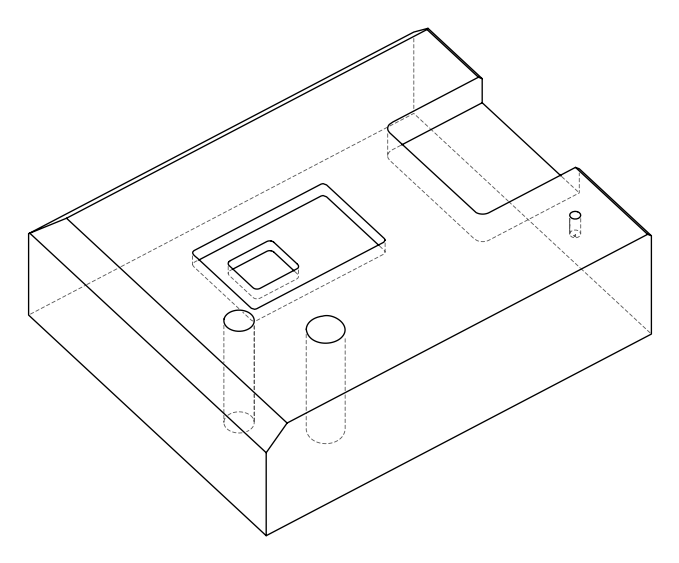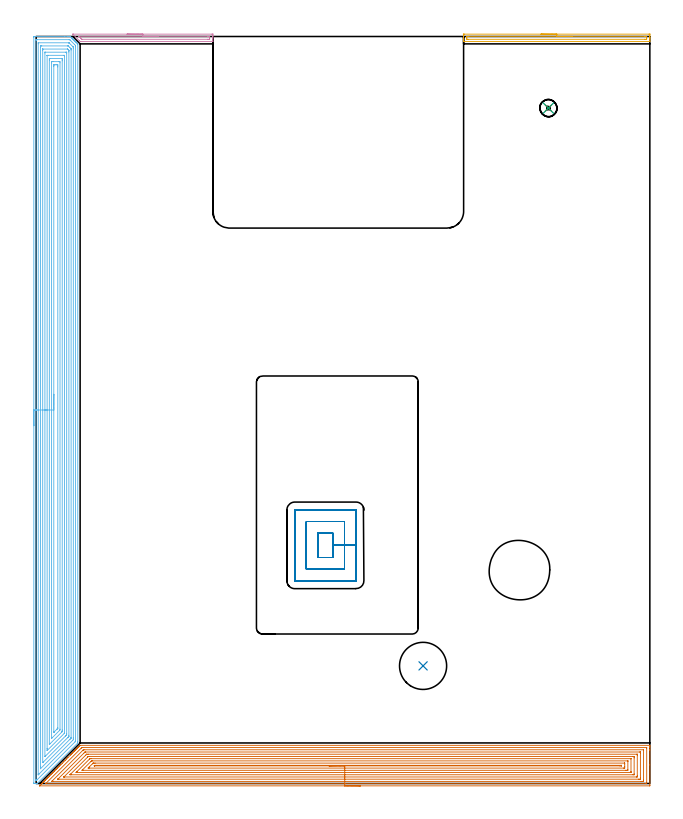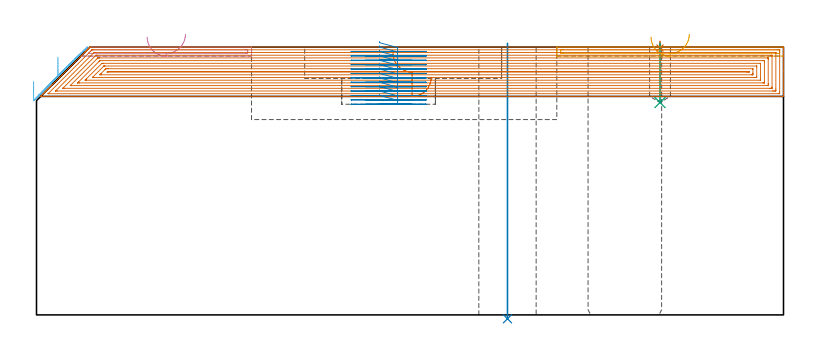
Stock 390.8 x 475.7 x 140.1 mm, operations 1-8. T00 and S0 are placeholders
(PLAN: 11 operations, 7 tool changes, 206.1 min)
(1 SPOT_DRILL | STEP1POCKET | NXT0321_9005460120000 | 0.03 min | 1 mm3)
(2 INDEXABLE_INSERT_DRILL_THROUGH_HOLE_FROM_SOLID | STEP1HOLE | NXT0302_031 | 0.58 min | 98933 mm3)
(3 DRILL_BLIND_HOLE_INTO_CENTER | STEP1POCKET | UGT0301_221 | 0.13 min | 2492 mm3)
(4 AREA_MILL | FG_CHAMFER_SURFACE | UGT0205_001 | 1.57 min | 1055 mm3)
(5 AREA_MILL_1 | FG_CHAMFER_SURFACE_1 | UGT0205_001 | 2.07 min | 1335 mm3)
(6 AREA_MILL_2 | FG_CHAMFER_SURFACE_2 | UGT0205_001 | 37.58 min | 185999 mm3)
(7 AREA_MILL_3 | FG_CHAMFER_SURFACE_3 | UGT0205_001 | 30.3 min | 124028 mm3)
(8 MILL_RECTANGULAR_POCKET | POCKET_RECTANGULAR_STRAIGHT | UGT0201_127 | Follow Part, ap 2.475, ae 75% | 10.03 min | 80128 mm3)
(9 MILL_RECTANGULAR_POCKET_1 | POCKET_RECTANGULAR_STRAIGHT_1 | UGT0201_014 | Follow Part, ap 1.5, ae 75% | 77.66 min | 233427 mm3)
(10 MILL_SLOT | SLOT_PARTIAL_RECTANGULAR | UGT0201_094 | Follow Part, ap 5, ae 75% | 32.31 min | 736599 mm3)
(11 MILL_THROUGH_HOLE_FROM_SOLID_MATERIAL | STEP1HOLE_1 | NXT0201_007 | Circular | 13.89 min | 162515 mm3)
(TOOL NXT0321_9005460120000 | NC Spot Drill, 142deg, 12mm, Carbide, Uncoated | D12 PA142 FL30 Z2)
(TOOL NXT0302_031 | Index. Insert Drill 30mm [880-D3000L32-05] | D30 PA176 FL150 Z2)
(TOOL UGT0301_221 | Twist Drill 10.9 mm | D10.9 PA118 FL92 Z2)
(TOOL UGT0205_001 | Chamfer Mill 20 x 3 x 45 deg. | D20 FL50 Z2)
(TOOL UGT0201_127 | Carbide End Mill 9.9 | D9.9 FL15 Z4)
(TOOL UGT0201_014 | End mill 6 mm | D6 FL24 Z4)
(TOOL UGT0201_094 | End mill 20 mm | D20 FL38 Z4)
(TOOL NXT0201_007 | ENDMILL 25mm [R216.25-25050GCK54P 1620] | D25 R3 FL54 Z5)
(OP 1 SPOT_DRILL)
G17 G21 G94 G90
T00 M6
G54
G17 G0 G90 X326.2 Y430.1 S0 M3
G43 Z150.1 H0
G94 G81 G98 Z139.631 F250. R143.1
G80
M5
M2
(OP 2 INDEXABLE_INSERT_DRILL_THROUGH_HOLE_FROM_SOLID)
G17 G21 G94 G90
T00 M6
G54
G17 G0 G90 X246.4 Y74.9 S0 M3
G43 Z150.1 H1
G94 G81 G98 Z-2.024 F250. R142.1
G80
M5
M2
(OP 3 DRILL_BLIND_HOLE_INTO_CENTER)
G17 G21 G94 G90
T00 M6
G54
G17 G0 G90 X326.2 Y430.1 S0 M3
G43 Z150.1 H0
G94 G81 G98 Z111.1 F250. R142.1
G80
M5
M2
(OP 4 AREA_MILL)
G17 G21 G94 G90
T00 M6
G54
G17 G0 G90 X57.9 Y477.2 S1061 M3
G43 Z150.1 H0
Z145.4
G94 G1 X57.938 Z144.528 F250.
X58.052 Z143.664
X58.241 Z142.812
X58.503 Z141.98
X58.837 Z141.174
X59.24 Z140.4
X59.709 Z139.664
X60.24 Z138.972
X60.829 Z138.329
X61.472 Z137.74
X62.164 Z137.209
X62.9 Z136.74
X63.674 Z136.337
X64.48 Z136.003
X65.312 Z135.741
X66.164 Z135.552
X67.028 Z135.438
X67.9 Z135.4
X111.935 Y477.199 Z135.401
X112.498 Y477.196 Z135.399
X112.499 Y477.195 Z135.4
X112.5 Y476.63 Z135.964
Y475.981 Z136.616
Y475.74 Z136.857
Y475.091 Z137.506
Y474.85 Z137.746
Y474.368 Z138.232
Y473.553 Z139.046
Y472.809 Z139.79
Y472.534 Z140.058
X112.491 Y472.503 Z140.088
X112.38 Y472.5 Z140.1
X28.313
X27.996 Y472.504 Z140.09
X27.424 Y473.076 Z139.524
X23.569 Y476.931 Z135.668
X23.426 Y477.075 Z135.522
X23.315 Y477.192 Z135.406
X23.405 Y477.198 Z135.402
X23.527 Y477.2 Z135.4
X23.569
X67.9
Y475.786 Z136.814
X109.266
X110.113 Y475.782 Z136.818
X110.155 Y475.779 Z136.821
X110.49 Y475.74 Z136.86
X110.497 Y475.398 Z137.202
X110.499 Y474.85 Z137.75
X110.498 Y474.507 Z138.093
X110.49 Y473.96 Z138.64
X110.195 Y473.921 Z138.679
X110.155 Y473.918 Z138.682
X109.312 Y473.914 Z138.686
X109.266
X29.203 Y473.915 Z138.685
X29.157 Y473.916 Z138.684
X29.067 Y473.921 Z138.679
X29.035 Y473.926 Z138.674
X29.02 Y473.936 Z138.664
X28.992 Y473.96 Z138.64
X28.313 Y474.636 Z137.964
X28.1 Y474.85 Z137.75
X27.424 Y475.527 Z137.073
X27.217 Y475.74 Z136.86
X27.189 Y475.772 Z136.828
Y475.779 Z136.821
X27.378 Y475.786 Z136.814
X67.9
X68.772 Z136.852
X69.637 Z136.966
X70.488 Z137.155
X71.32 Z137.417
X72.126 Z137.751
X72.9 Z138.154
X73.636 Z138.623
X74.328 Z139.154
X74.971 Z139.743
X75.56 Z140.386
X76.092 Z141.078
X76.56 Z141.814
X76.963 Z142.588
X77.297 Z143.394
X77.559 Z144.226
X77.748 Z145.078
X77.862 Z145.943
X77.9 Z146.814
G0 Z150.1
M5
M2
(OP 5 AREA_MILL_1)
G17 G21 G94 G90
T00 M6
G54
G17 G0 G90 X321.5 Y477.2 S1061 M3
G43 Z150.1 H0
Z145.4
G94 G1 X321.538 Z144.528 F250.
X321.652 Z143.664
X321.841 Z142.812
X322.103 Z141.98
X322.437 Z141.174
X322.84 Z140.4
X323.308 Z139.664
X323.84 Z138.972
X324.429 Z138.329
X325.072 Z137.74
X325.764 Z137.208
X326.5 Z136.74
X327.274 Z136.337
X328.08 Z136.003
X328.912 Z135.741
X329.764 Z135.552
X330.628 Z135.438
X331.5 Z135.4
X390.231
X390.798 Y477.197 Z135.398
X390.799 Y477.196 Z135.399
X390.8 Y476.63 Z135.964
Y475.988 Z136.609
Y475.74 Z136.857
Y475.098 Z137.499
Y474.85 Z137.746
Y474.353 Z138.246
Y473.567 Z139.032
Y472.818 Z139.781
Y472.535 Z140.056
X390.791 Y472.503 Z140.088
X390.676 Y472.5 Z140.1
X272.324
X272.21 Y472.503 Z140.088
X272.206 Y472.533 Z140.058
X272.2 Y472.818 Z139.781
Y473.567 Z139.032
Y474.353 Z138.246
Y474.85 Z137.746
Y475.098 Z137.499
Y475.74 Z136.857
Y475.988 Z136.609
Y476.63 Z135.964
X272.201 Y477.196 Z135.399
X272.202 Y477.197 Z135.398
X272.769 Y477.2 Z135.4
X331.5
Y475.786 Z136.814
X387.561
X388.409 Y475.782 Z136.818
X388.451 Y475.779 Z136.821
X388.79 Y475.74 Z136.86
X388.797 Y475.394 Z137.206
X388.798 Y474.85 Z137.75
Y474.503 Z138.097
X388.79 Y473.96 Z138.64
X388.491 Y473.921 Z138.68
X388.451 Y473.918 Z138.682
X387.607 Y473.914 Z138.686
X387.561
X275.439
X274.591 Y473.918 Z138.682
X274.549 Y473.921 Z138.679
X274.21 Y473.96 Z138.64
X274.203 Y474.306 Z138.294
X274.202 Y474.85 Z137.75
Y475.197 Z137.403
X274.21 Y475.74 Z136.86
X274.509 Y475.78 Z136.82
X274.549 Y475.782 Z136.818
X275.393 Y475.786 Z136.814
X275.439
X331.5
X332.372 Z136.852
X333.236 Z136.966
X334.088 Z137.155
X334.92 Z137.417
X335.726 Z137.751
X336.5 Z138.154
X337.236 Z138.623
X337.928 Z139.154
X338.571 Z139.743
X339.16 Z140.386
X339.692 Z141.078
X340.16 Z141.814
X340.563 Z142.588
X340.897 Z143.394
X341.159 Z144.226
X341.348 Z145.078
X341.462 Z145.943
X341.5 Z146.814
G0 Z150.1
M5
M2
(OP 6 AREA_MILL_2)
G17 G21 G94 G90
T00 M6
G54
G17 G0 G90 X-1.5 Y227.85 S1061 M3
G43 Z150.1 H0
Z122.1
G94 G1 Y227.888 Z121.228 F250.
Y228.002 Z120.364
Y228.191 Z119.512
Y228.453 Z118.68
Y228.787 Z117.874
Y229.19 Z117.1
Y229.658 Z116.364
Y230.19 Z115.672
Y230.779 Z115.029
Y231.422 Z114.44
Y232.114 Z113.909
Y232.85 Z113.44
Y233.624 Z113.037
Y234.43 Z112.703
Y235.262 Z112.441
Y236.113 Z112.252
Y236.978 Z112.138
Y237.85 Z112.1
Y475.08
X-1.497 Y475.367 Z112.102
X-1.492 Y475.69 Z112.106
X-1.164 Y475.7 Z112.434
X18.129 Z131.724
X20.188 Z133.784
X20.535 Z134.129
X21.353 Z134.952
X21.427 Z135.026
X21.79 Y475.699 Z135.387
X21.825 Y475.675 Z135.424
X22.32 Y475.182 Z135.916
X22.421 Y475.08 Z136.02
X22.517 Y474.984 Z136.116
X22.618 Y474.884 Z136.214
X22.719 Y474.782 Z136.318
X22.814 Y474.686 Z136.413
X22.915 Y474.587 Z136.511
X23.016 Y474.484 Z136.616
X23.111 Y474.389 Z136.711
X23.213 Y474.289 Z136.809
X23.314 Y474.186 Z136.914
X23.409 Y474.092 Z137.008
X23.51 Y473.992 Z137.106
X23.612 Y473.888 Z137.212
X23.706 Y473.794 Z137.305
X23.808 Y473.694 Z137.404
X23.91 Y473.59 Z137.509
X24.003 Y473.497 Z137.603
X24.105 Y473.397 Z137.701
X24.208 Y473.293 Z137.807
X24.301 Y473.2 Z137.9
X24.403 Y473.099 Z137.999
X24.506 Y472.995 Z138.105
X24.598 Y472.902 Z138.197
X24.701 Y472.801 Z138.297
X24.803 Y472.697 Z138.403
X24.895 Y472.605 Z138.495
X24.998 Y472.504 Z138.594
X25.101 Y472.399 Z138.701
X25.192 Y472.308 Z138.792
X25.296 Y472.206 Z138.892
X25.399 Y472.101 Z138.999
X25.49 Y472.01 Z139.089
X25.593 Y471.909 Z139.189
X25.697 Y471.803 Z139.296
X25.787 Y471.713 Z139.387
X25.891 Y471.611 Z139.487
X25.996 Y471.505 Z139.593
X26.337 Y471.164 Z139.935
X26.375 Y471.125 Z139.972
X26.508 Y470.987 Z140.091
X26.5 Y470.617 Z140.1
Y26.504
X26.503 Y25.8 Z140.096
X26.339 Y25.639 Z139.939
X0.853 Y0.153 Z114.453
X0.701 Y0.01 Z114.295
X0.548 Y0. Z114.147
X-0.197 Z113.402
X-0.891 Z112.705
X-1.237 Z112.359
X-1.491 Y0.002 Z112.105
X-1.496 Y0.174 Z112.104
X-1.5 Y0.479 Z112.1
Y237.85
X-0.086 Z113.514
Y473.38
X-0.085 Y473.468 Z113.515
X-0.081 Y473.643 Z113.519
X-0.079 Y473.687 Z113.521
X-0.072 Y473.691 Z113.528
X-0.049 Y473.695 Z113.551
X0.002 Y473.698 Z113.602
X0.488 Y473.7 Z114.088
X0.895 Z114.495
X21.021 Z134.621
X21.224 Y473.697 Z134.824
X21.325 Y473.692 Z134.925
X21.349 Y473.69 Z134.949
X21.378 Y473.665 Z134.978
X21.427 Y473.62 Z135.027
X21.758 Y473.293 Z135.358
X24.438 Y470.612 Z138.038
X24.998 Y470.044 Z138.598
X25.075 Y469.964 Z138.675
X25.082 Y469.806 Z138.682
X25.084 Y469.718 Z138.684
X25.085 Y469.631 Z138.685
Y27.339
X25.084 Y27.251 Z138.684
X25.079 Y27.076 Z138.679
X25.067 Y26.828 Z138.667
X24.998 Y26.754 Z138.598
X24.89 Y26.641 Z138.49
X24.783 Y26.532 Z138.383
X0.658 Y2.407 Z114.258
X0.328 Y2.081 Z113.928
X0.281 Y2.038 Z113.881
X0.252 Y2.013 Z113.852
X0.205 Y2.01 Z113.805
X0.002 Y2.002 Z113.602
X-0.056 Y2.003 Z113.544
X-0.072 Y2.005 Z113.528
X-0.076 Y2.008 Z113.524
X-0.079 Y2.028 Z113.521
X-0.083 Y2.144 Z113.517
X-0.085 Y2.32 Z113.515
X-0.086 Y2.407 Z113.514
Y237.85
X1.329 Z114.929
Y471.071
X1.331 Y471.505 Z114.931
X1.333 Y471.62 Z114.933
X1.335 Y471.673 Z114.935
X1.347 Y471.69 Z114.947
X1.399 Y471.693 Z114.999
X1.594 Y471.699 Z115.194
X20.535 Z134.135
X20.729 Y471.697 Z134.329
X20.858 Y471.692 Z134.458
X20.901 Y471.689 Z134.501
X20.918 Y471.675 Z134.518
X20.954 Y471.643 Z134.554
X21.095 Y471.505 Z134.695
X23.213 Y469.388 Z136.813
X23.493 Y469.104 Z137.093
X23.632 Y468.96 Z137.232
X23.664 Y468.925 Z137.264
X23.666 Y468.89 Z137.266
X23.668 Y468.825 Z137.268
X23.671 Y468.366 Z137.271
Y29.213
X23.67 Y28.756 Z137.27
X23.666 Y28.32 Z137.266
X23.66 Y27.872 Z137.26
X23.227 Y27.426 Z136.827
X1.787 Y5.986 Z115.387
X1.643 Y5.844 Z115.243
X1.333 Y5.542 Z114.933
X1.332 Y5.543 Z114.932
X1.33 Y5.545 Z114.93
X1.329 Y5.982 Z114.929
Y6.289
Y237.85
X2.743 Z116.343
Y468.825
X2.749 Y469.65 Z116.349
X2.758 Y469.69 Z116.358
X2.808 Y469.693 Z116.408
X2.917 Y469.697 Z116.517
X3.136 Y469.699 Z116.736
X3.573 Y469.7 Z117.173
X20.097 Y469.699 Z133.697
X20.316 Y469.696 Z133.916
X20.425 Y469.692 Z134.025
X20.45 Y469.689 Z134.05
X20.48 Y469.665 Z134.08
X20.535 Y469.614 Z134.135
X21.326 Y468.825 Z134.926
X21.427 Y468.723 Z135.027
X22.21 Y467.931 Z135.81
X22.25 Y467.875 Z135.85
X22.253 Y467.827 Z135.853
X22.255 Y467.724 Z135.855
X22.257 Y467.516 Z135.857
Y467.101
Y29.276
X22.256 Y29.213 Z135.856
X22.251 Y29.006 Z135.851
X22.247 Y28.908 Z135.847
X22.182 Y28.839 Z135.782
X21.994 Y28.646 Z135.594
X21.671 Y28.32 Z135.271
X21.549 Y28.198 Z135.149
X2.825 Y9.474 Z116.425
X2.793 Y9.443 Z116.393
X2.761 Y9.416 Z116.361
X2.757 Y9.414 Z116.357
X2.748 Y9.487 Z116.348
X2.746 Y9.556 Z116.346
X2.743 Y10.063 Z116.343
Y10.387
Y237.85
X4.157 Z117.757
Y467.038
X4.158 Y467.346 Z117.758
X4.162 Y467.655 Z117.762
X4.164 Y467.688 Z117.764
X4.177 Y467.692 Z117.777
X4.218 Y467.697 Z117.818
X4.3 Y467.699 Z117.9
X19.874 Z133.474
X19.955 Y467.694 Z133.555
X19.995 Y467.69 Z133.595
X20.144 Y467.548 Z133.744
X20.404 Y467.295 Z134.004
X20.535 Y467.167 Z134.135
X20.662 Y467.038 Z134.262
X20.789 Y466.9 Z134.389
X20.836 Y466.84 Z134.436
X20.839 Y466.806 Z134.439
X20.842 Y466.731 Z134.442
X20.843 Y466.144 Z134.443
Y465.836
X20.842 Y30.692 Z134.442
X20.838 Y30.107 Z134.438
X20.836 Y29.957 Z134.436
X20.765 Y29.875 Z134.365
X20.535 Y29.636 Z134.135
X20.325 Y29.423 Z133.925
X20.115 Y29.213 Z133.715
X4.466 Y13.564 Z118.066
X4.248 Y13.348 Z117.848
X4.213 Y13.316 Z117.813
X4.173 Y13.282 Z117.773
X4.164 Y13.329 Z117.764
X4.16 Y13.374 Z117.76
X4.158 Y13.438 Z117.758
X4.157 Y237.85 Z117.757
X5.571 Z119.171
X5.572 Y465.251 Z119.172
X5.574 Y465.591 Z119.174
X5.576 Y465.675 Z119.176
X5.577 Y465.688 Z119.177
X5.599 Y465.692 Z119.199
X5.653 Y465.696 Z119.253
X5.803 Y465.699 Z119.403
X18.749 Y465.7 Z132.349
X19.195 Y465.698 Z132.795
X19.38 Y465.692 Z132.98
X19.419 Y465.69 Z133.019
X19.422 Y465.623 Z133.022
X19.427 Y465.466 Z133.027
X19.428 Y465.251 Z133.028
Y31.894
X19.425 Y31.218 Z133.025
X19.422 Y31. Z133.022
X19.095 Y30.654 Z132.695
X18.749 Y30.299 Z132.349
X18.654 Y30.202 Z132.254
X5.666 Y17.214 Z119.266
X5.623 Y17.173 Z119.223
X5.586 Y17.14 Z119.186
X5.578 Y17.137 Z119.178
X5.577 Y17.138 Z119.177
X5.574 Y17.172 Z119.174
X5.572 Y17.384 Z119.172
X5.571 Y237.85 Z119.171
X6.985 Z120.585
X6.986 Y463.464 Z120.586
X6.987 Y463.621 Z120.587
X6.99 Y463.674 Z120.59
X6.992 Y463.687 Z120.592
X6.998 Y463.691 Z120.598
X7.026 Y463.695 Z120.626
X7.144 Y463.698 Z120.744
X7.801 Y463.7 Z121.401
X17.621 Z131.221
X17.856 Y463.699 Z131.456
X17.935 Y463.696 Z131.535
X17.997 Y463.69 Z131.597
X18.008 Y463.687 Z131.608
X18.01 Y463.666 Z131.61
X18.012 Y463.622 Z131.612
X18.014 Y463.464 Z131.614
X18.015 Y463.305 Z131.615
X18.014 Y32.261 Z131.614
X18.012 Y32.078 Z131.612
X18.009 Y32.033 Z131.609
X18.005 Y32.015 Z131.605
X17.988 Y31.994 Z131.588
X17.896 Y31.894 Z131.496
X17.876 Y31.874 Z131.476
X7.158 Y21.157 Z120.758
X7.144 Y21.144 Z120.744
X6.992 Y21.03 Z120.592
X6.989 Y21.171 Z120.589
X6.987 Y21.328 Z120.587
X6.985 Y22.065 Z120.585
Y22.223
Y237.85
X8.4 Z122.
Y460.783
X8.403 Y461.31 Z122.003
X8.407 Y461.677 Z122.007
X8.907 Y461.699 Z122.507
X8.929 Y461.7 Z122.529
X16.071 Y461.699 Z129.671
X16.593 Y461.677 Z130.193
X16.598 Y461.149 Z130.198
X16.6 Y460.783 Z130.2
Y460.253
Y34.044
X16.599 Y33.681 Z130.199
X16.596 Y33.155 Z130.196
X16.594 Y33.064 Z130.194
X16.544 Y33.003 Z130.144
X16.339 Y32.787 Z129.939
X16.206 Y32.652 Z129.806
X16.071 Y32.517 Z129.671
X8.929 Y25.376 Z122.529
X8.613 Y25.062 Z122.213
X8.492 Y24.945 Z122.092
X8.412 Y24.87 Z122.012
X8.405 Y24.985 Z122.005
X8.402 Y25.072 Z122.002
X8.4 Y25.275 Z122.
Y237.85
X9.814 Z123.414
Y458.996
X9.822 Y459.69 Z123.422
X10.016 Y459.696 Z123.616
X10.715 Y459.699 Z124.315
X10.904 Y459.7 Z124.504
X14.476 Y459.699 Z128.076
X15.178 Y459.69 Z128.778
X15.186 Y458.988 Z128.786
Y34.566
X15.178 Y34.086 Z128.778
X14.979 Y33.88 Z128.579
X14.784 Y33.681 Z128.384
X10.316 Y29.213 Z123.916
X10.067 Y28.968 Z123.667
X9.822 Y28.73 Z123.422
X9.814 Y29.221 Z123.414
Y237.85
X11.228 Z124.828
Y456.695
X11.231 Y457.209 Z124.831
X11.234 Y457.582 Z124.834
X11.246 Y457.69 Z124.846
X11.362 Y457.694 Z124.962
X11.607 Y457.698 Z125.207
X12.01 Y457.7 Z125.61
X12.902 Z126.502
X13.393 Y457.699 Z126.993
X13.556 Y457.697 Z127.156
X13.687 Y457.693 Z127.287
X13.765 Y457.687 Z127.365
X13.767 Y457.588 Z127.367
X13.771 Y457.209 Z127.371
X13.772 Y456.83 Z127.372
Y456.316
Y35.468
X13.771 Y35.278 Z127.371
X13.768 Y35.183 Z127.368
X13.765 Y35.139 Z127.365
X13.752 Y35.109 Z127.352
X13.393 Y34.74 Z126.993
X13.311 Y34.656 Z126.911
X13.229 Y34.574 Z126.829
X11.442 Y32.787 Z125.042
X11.359 Y32.707 Z124.959
X11.264 Y32.618 Z124.864
X11.239 Y32.596 Z124.839
X11.235 Y32.608 Z124.835
X11.231 Y32.662 Z124.831
X11.228 Y32.727 Z124.828
Y32.787
Y237.85
Y238.722 Z124.866
Y239.586 Z124.98
Y240.438 Z125.169
Y241.27 Z125.431
Y242.076 Z125.765
Y242.85 Z126.168
Y243.586 Z126.636
Y244.278 Z127.168
Y244.921 Z127.757
Y245.51 Z128.4
Y246.041 Z129.092
Y246.51 Z129.828
Y246.913 Z130.602
Y247.247 Z131.408
Y247.509 Z132.24
Y247.698 Z133.092
Y247.812 Z133.956
Y247.85 Z134.828
G0 Z150.1
M5
M2
(OP 7 AREA_MILL_3)
G17 G21 G94 G90
T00 M6
G54
G17 G0 G90 X206.5 Y-1.5 S1061 M3
G43 Z150.1 H0
Z124.3
G94 G1 X206.462 Z123.428 F250.
X206.348 Z122.564
X206.159 Z121.712
X205.897 Z120.88
X205.563 Z120.074
X205.16 Z119.3
X204.691 Z118.564
X204.16 Z117.872
X203.571 Z117.229
X202.928 Z116.64
X202.236 Z116.109
X201.5 Z115.64
X200.726 Z115.237
X199.92 Z114.903
X199.088 Z114.641
X198.236 Z114.452
X197.371 Z114.338
X196.5 Z114.3
X2.361
X2.33 Y-1.499 Z114.301
X2.218 Y-1.492 Z114.306
X2.266 Y-1.437 Z114.361
X2.361 Y-1.338 Z114.46
X3.377 Y-0.323 Z115.477
X3.59 Y-0.109 Z115.689
X3.7 Y0.002 Z115.798
X4.039 Y0.339 Z116.139
X4.249 Y0.549 Z116.348
X4.475 Y0.776 Z116.574
X4.593 Y0.894 Z116.691
X4.954 Y1.254 Z117.054
X5.12 Y1.42 Z117.22
X5.654 Y1.957 Z117.751
X5.931 Y2.231 Z118.031
X5.991 Y2.291 Z118.091
X6.539 Y2.842 Z118.637
X6.824 Y3.124 Z118.924
X6.837 Y3.137 Z118.937
X7.425 Y3.727 Z119.522
X7.717 Y4.017 Z119.817
X8.31 Y4.613 Z120.408
X8.604 Y4.905 Z120.704
X9.196 Y5.498 Z121.294
X9.529 Y5.829 Z121.629
X10.081 Y6.383 Z122.179
X10.445 Y6.745 Z122.545
X10.967 Y7.268 Z123.065
X11.558 Y7.859 Z123.658
X11.733 Y8.035 Z123.832
X11.852 Y8.154 Z123.951
X12.444 Y8.744 Z124.544
X12.626 Y8.927 Z124.725
X12.738 Y9.039 Z124.836
X13.329 Y9.629 Z125.429
X13.518 Y9.82 Z125.617
X13.623 Y9.924 Z125.722
X14.215 Y10.515 Z126.314
X14.804 Y11.105 Z126.903
X15.1 Y11.4 Z127.2
X15.75 Y12.05 Z127.849
X16.643 Y12.943 Z128.742
X17.535 Y13.836 Z129.635
X18.428 Y14.728 Z130.527
X19.32 Y15.621 Z131.42
X20.213 Y16.513 Z132.313
X21.886 Y18.187 Z133.985
X21.998 Y18.3 Z134.096
X22.341 Y18.642 Z134.441
X22.542 Y18.842 Z134.642
X22.772 Y19.073 Z134.871
X22.891 Y19.192 Z134.989
X23.257 Y19.557 Z135.356
X23.413 Y19.713 Z135.513
X23.951 Y20.253 Z136.048
X24.118 Y20.419 Z136.217
X24.23 Y20.531 Z136.328
X24.393 Y20.696 Z136.491
X24.557 Y20.858 Z136.656
X24.676 Y20.977 Z136.775
X24.836 Y21.138 Z136.933
X24.996 Y21.297 Z137.095
X25.122 Y21.423 Z137.221
X25.279 Y21.581 Z137.376
X25.435 Y21.736 Z137.534
X25.568 Y21.869 Z137.667
X25.721 Y22.024 Z137.819
X25.874 Y22.176 Z137.973
X26.015 Y22.316 Z138.114
X26.164 Y22.466 Z138.262
X26.314 Y22.615 Z138.412
X26.461 Y22.762 Z138.56
X26.607 Y22.909 Z138.705
X26.753 Y23.054 Z138.851
X26.907 Y23.208 Z139.006
X27.05 Y23.352 Z139.147
X27.192 Y23.493 Z139.29
X27.354 Y23.655 Z139.452
X27.492 Y23.794 Z139.59
X27.631 Y23.932 Z139.73
X27.8 Y24.101 Z139.899
X27.935 Y24.237 Z140.033
X27.96 Y24.26 Z140.056
X28.005 Y24.296 Z140.09
X28.246 Y24.3 Z140.1
X390.639
X390.791 Y24.297 Z140.088
X390.793 Y24.278 Z140.069
X390.8 Y23.935 Z139.734
Y23.548 Z139.348
Y22.909 Z138.704
Y21.704 Z137.501
Y21.138 Z136.933
Y11.833 Z127.631
Y-0.994 Z114.803
X390.798 Y-1.279 Z114.518
X390.79 Y-1.492 Z114.306
X390.576 Y-1.499 Z114.299
X196.5 Y-1.5 Z114.3
Y-0.086 Z115.714
X6.354
X6.186 Y-0.084 Z115.716
X6.102 Y-0.08 Z115.72
X6.082 Y-0.078 Z115.722
X6.087 Y-0.07 Z115.73
X6.118 Y-0.034 Z115.766
X6.209 Y0.059 Z115.859
X6.301 Y0.152 Z115.952
X28.693 Y22.543 Z138.343
X28.878 Y22.725 Z138.525
X28.984 Y22.824 Z138.624
X29.047 Y22.879 Z138.679
X29.609 Y22.886 Z138.686
X388.629 Y22.885 Z138.685
X388.728 Y22.884 Z138.684
X388.776 Y22.88 Z138.68
X388.79 Y22.878 Z138.678
X388.793 Y22.862 Z138.662
X388.797 Y22.758 Z138.558
X388.8 Y22.52 Z138.32
Y0.776 Z116.576
X388.798 Y0.389 Z116.189
X388.79 Y-0.002 Z115.798
X388.778 Y-0.079 Z115.721
X388.733 Y-0.082 Z115.718
X388.625 Y-0.084 Z115.716
X388.407 Y-0.086 Z115.714
X196.5
Y1.328 Z117.128
X10.841 Y1.329 Z117.129
X10.282 Y1.33 Z117.13
X9.965 Y1.334 Z117.134
X9.948 Y1.335 Z117.135
Y1.341 Z117.141
Y1.347 Z117.147
X10.105 Y1.506 Z117.306
X10.261 Y1.661 Z117.461
X29.738 Y21.138 Z136.938
X29.985 Y21.383 Z137.183
X30.059 Y21.451 Z137.251
X30.073 Y21.462 Z137.262
X30.095 Y21.466 Z137.266
X30.144 Y21.469 Z137.269
X30.478 Y21.471 Z137.271
X386.622
X386.734 Y21.469 Z137.269
X386.774 Y21.467 Z137.267
X386.788 Y21.466 Z137.266
X386.791 Y21.432 Z137.232
X386.796 Y21.315 Z137.115
X386.799 Y21.138 Z136.938
X386.8 Y20.962 Z136.762
Y2.371 Z118.171
X386.797 Y1.661 Z117.461
X386.794 Y1.491 Z117.291
X386.78 Y1.336 Z117.136
X386.622 Y1.334 Z117.134
X386.064 Y1.33 Z117.13
X385.73 Y1.329 Z117.129
X385.173 Y1.328 Z117.128
X196.5
Y2.743 Z118.543
X14.411
X14.212 Y2.744 Z118.544
X13.902 Y2.75 Z118.55
X13.813 Y2.753 Z118.553
X13.868 Y2.813 Z118.613
X13.939 Y2.888 Z118.688
X14.002 Y2.953 Z118.753
X14.194 Y3.145 Z118.945
X30.478 Y19.429 Z135.229
X30.894 Y19.84 Z135.64
X31.058 Y19.998 Z135.798
X31.115 Y20.05 Z135.85
X31.197 Y20.053 Z135.853
X31.37 Y20.056 Z135.856
X31.568 Y20.057 Z135.857
X384.142
X384.699 Y20.052 Z135.852
X384.759 Y20.05 Z135.85
X384.79 Y20.045 Z135.845
X384.792 Y20.001 Z135.801
X384.796 Y19.802 Z135.602
X384.8 Y19.405 Z135.205
Y3.432 Z119.232
X384.796 Y3.008 Z118.808
X384.792 Y2.796 Z118.596
X384.79 Y2.75 Z118.55
X384.738 Y2.747 Z118.547
X384.637 Y2.745 Z118.545
X383.944 Y2.743 Z118.543
X383.747
X196.5
Y4.157 Z119.957
X17.981
X17.819 Y4.158 Z119.958
X17.712 Y4.16 Z119.96
X17.676 Y4.162 Z119.962
X17.674 Y4.163 Z119.963
X17.685 Y4.179 Z119.979
X17.735 Y4.235 Z120.035
X17.816 Y4.317 Z120.117
X17.898 Y4.4 Z120.2
X31.677 Y18.178 Z133.978
X31.984 Y18.483 Z134.283
X32.126 Y18.618 Z134.418
X32.147 Y18.636 Z134.436
X32.183 Y18.638 Z134.438
X32.263 Y18.64 Z134.44
X32.994 Y18.643 Z134.443
X33.155
X382.321
X382.645 Y18.641 Z134.441
X382.737 Y18.639 Z134.439
X382.787 Y18.636 Z134.436
X382.79 Y18.627 Z134.427
X382.795 Y18.573 Z134.373
X382.798 Y18.483 Z134.283
X382.8 Y17.847 Z133.647
Y5.203 Z121.003
X382.799 Y4.569 Z120.369
X382.794 Y4.317 Z120.117
X382.79 Y4.166 Z119.966
X382.483 Y4.16 Z119.96
X382.32 Y4.158 Z119.958
X196.5 Y4.157 Z119.957
Y5.571 Z121.371
X22.444
X22.072 Y5.572 Z121.372
X21.591 Y5.577 Z121.377
X21.552 Y5.578 Z121.378
X21.551 Y5.593 Z121.393
X21.552 Y5.601 Z121.401
X21.795 Y5.847 Z121.647
X22.036 Y6.088 Z121.888
X32.66 Y16.712 Z132.512
X32.907 Y16.958 Z132.758
X33.155 Y17.201 Z133.001
X33.184 Y17.222 Z133.022
X33.203 Y17.225 Z133.025
X33.248 Y17.227 Z133.027
X33.341 Y17.228 Z133.028
X33.527 Y17.229 Z133.029
X379.853 Y17.228 Z133.028
X380.374 Y17.226 Z133.026
X380.752 Y17.222 Z133.022
X380.79 Y17.217 Z133.017
X380.796 Y17.179 Z132.979
X380.799 Y16.712 Z132.512
X380.8 Y16.29 Z132.09
X380.799 Y6.088 Z121.888
X380.798 Y5.668 Z121.468
X380.792 Y5.606 Z121.406
X380.788 Y5.578 Z121.378
X380.764 Y5.576 Z121.376
X380.635 Y5.574 Z121.374
X380.374 Y5.572 Z121.372
X380.003 Y5.571 Z121.371
X196.5
Y6.985 Z122.785
X26.003
X25.588 Y6.99 Z122.79
X25.402 Y6.993 Z122.793
X25.45 Y7.045 Z122.845
X25.692 Y7.293 Z123.093
X25.942 Y7.544 Z123.344
X26.015 Y7.618 Z123.418
X34.048 Y15.65 Z131.45
X34.139 Y15.737 Z131.537
X34.197 Y15.788 Z131.588
X34.229 Y15.808 Z131.608
X34.281 Y15.81 Z131.61
X34.5 Y15.813 Z131.613
X34.941 Y15.815 Z131.615
X378.601 Y15.814 Z131.614
X378.79 Y15.808 Z131.608
X378.798 Y15.749 Z131.549
X378.799 Y15.73 Z131.53
X378.8 Y7.649 Z123.449
X378.798 Y7.44 Z123.24
X378.79 Y7.022 Z122.822
X378.786 Y6.991 Z122.791
X378.78 Y6.989 Z122.789
X378.754 Y6.986 Z122.786
X378.699
X378.589 Y6.985 Z122.785
X196.5
Y8.4 Z124.2
X29.798
X29.585 Y8.401 Z124.201
X29.303 Y8.405 Z124.205
X29.268 Y8.406 Z124.206
X29.298 Y8.442 Z124.242
X29.351 Y8.502 Z124.302
X29.403 Y8.556 Z124.356
X29.443 Y8.597 Z124.397
X34.941 Y14.094 Z129.894
X35.231 Y14.374 Z130.174
X35.253 Y14.394 Z130.194
X35.282 Y14.396 Z130.196
X35.35 Y14.399 Z130.199
X35.486 Y14.4 Z130.2
X35.833
X376.67
X376.739 Y14.399 Z130.199
X376.768 Y14.397 Z130.197
X376.782 Y14.394 Z130.194
X376.79 Y14.383 Z130.183
X376.795 Y14.276 Z130.076
X376.8 Y14.06 Z129.86
Y8.748 Z124.548
X376.794 Y8.524 Z124.324
X376.79 Y8.42 Z124.22
X376.605 Y8.407 Z124.207
X376.256 Y8.402 Z124.202
X375.911 Y8.4 Z124.2
X375.366
X196.5
Y9.814 Z125.614
X33.861
X33.254 Y9.819 Z125.619
X33.155 Y9.821 Z125.621
X33.153 Y9.846 Z125.646
X33.155 Y9.856 Z125.656
X33.485 Y10.188 Z125.988
X33.811 Y10.515 Z126.315
X35.833 Y12.537 Z128.337
X36.154 Y12.853 Z128.653
X36.239 Y12.934 Z128.734
X36.289 Y12.979 Z128.779
X36.373 Y12.981 Z128.781
X36.726 Y12.985 Z128.785
X36.912 Y12.986 Z128.786
X37.618
X374.565
X374.692 Y12.984 Z128.784
X374.754 Y12.982 Z128.782
X374.78 Y12.98 Z128.78
X374.79 Y12.967 Z128.767
X374.798 Y12.504 Z128.304
X374.8 Y10.732 Z126.532
X374.798 Y10.515 Z126.315
X374.792 Y9.854 Z125.654
X374.78 Y9.82 Z125.62
X374.744 Y9.818 Z125.618
X374.656 Y9.816 Z125.616
X374.479 Y9.814 Z125.614
X374.126
X196.5
Y11.228 Z127.028
X37.445
X37.098 Y11.231 Z127.031
X37. Y11.234 Z127.034
X36.99 Y11.235 Z127.035
X36.991 Y11.239 Z127.039
X37.007 Y11.259 Z127.059
X37.068 Y11.321 Z127.121
X37.149 Y11.4 Z127.2
X37.308 Y11.55 Z127.35
X37.451 Y11.566 Z127.366
X38.511 Y11.572 Z127.372
X372.514
X372.63 Y11.57 Z127.37
X372.722 Y11.568 Z127.368
X372.778 Y11.565 Z127.365
X372.79 Y11.55 Z127.35
X372.793 Y11.4 Z127.2
X372.792 Y11.286 Z127.086
X372.79 Y11.236 Z127.036
X372.687 Y11.233 Z127.033
X372.513 Y11.229 Z127.029
X372.341 Y11.228 Z127.028
X371.622
X196.5
X195.628 Z127.066
X194.763 Z127.18
X193.912 Z127.369
X193.08 Z127.631
X192.274 Z127.965
X191.5 Z128.368
X190.764 Z128.836
X190.072 Z129.368
X189.429 Z129.957
X188.839 Z130.6
X188.308 Z131.292
X187.84 Z132.028
X187.437 Z132.802
X187.103 Z133.608
X186.841 Z134.44
X186.652 Z135.291
X186.538 Z136.156
X186.5 Z137.028
G0 Z150.1
M5
M2
(OP 8 MILL_RECTANGULAR_POCKET)
G17 G21 G94 G90
T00 M6
G54
G17 G0 G90 X179.5 Y146.53 S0 M3
G43 Z150.1 H0
Z143.1
G94 G1 Y143.9 Z142.395 F250.
X188.9 Z139.877
Y151.65 Z137.8
Y159.4 F500.
X179.5
Y143.9
X188.9
Y151.65
X196.325
Y166.825
X172.075
Y136.475
X196.325
Y151.65
X203.75
Y174.2
X203.752 Y174.23
X203.73 Y174.252
X203.7 Y174.25
X164.7
X164.67 Y174.252
X164.648 Y174.23
X164.65 Y174.2
Y129.1
X164.648 Y129.07
X164.67 Y129.048
X164.7 Y129.05
X203.7
X203.73 Y129.048
X203.752 Y129.07
X203.75 Y129.1
Y151.65
Y152.65
G0 X179.5 Y146.53 Z140.8
G1 Y143.9 Z140.095 F250.
X188.9 Z137.577
Y151.65 Z135.5
Y159.4 F500.
X179.5
Y143.9
X188.9
Y151.65
X196.325
Y166.825
X172.075
Y136.475
X196.325
Y151.65
X203.75
Y174.2
X203.752 Y174.23
X203.73 Y174.252
X203.7 Y174.25
X164.7
X164.67 Y174.252
X164.648 Y174.23
X164.65 Y174.2
Y129.1
X164.648 Y129.07
X164.67 Y129.048
X164.7 Y129.05
X203.7
X203.73 Y129.048
X203.752 Y129.07
X203.75 Y129.1
Y151.65
Y152.65
G0 X179.5 Y146.53 Z138.5
G1 Y143.9 Z137.795 F250.
X188.9 Z135.277
Y151.65 Z133.2
Y159.4 F500.
X179.5
Y143.9
X188.9
Y151.65
X196.325
Y166.825
X172.075
Y136.475
X196.325
Y151.65
X203.75
Y174.2
X203.752 Y174.23
X203.73 Y174.252
X203.7 Y174.25
X164.7
X164.67 Y174.252
X164.648 Y174.23
X164.65 Y174.2
Y129.1
X164.648 Y129.07
X164.67 Y129.048
X164.7 Y129.05
X203.7
X203.73 Y129.048
X203.752 Y129.07
X203.75 Y129.1
Y151.65
Y152.65
G0 X179.5 Y146.53 Z136.2
G1 Y143.9 Z135.495 F250.
X188.9 Z132.977
Y151.65 Z130.9
Y159.4 F500.
X179.5
Y143.9
X188.9
Y151.65
X196.325
Y166.825
X172.075
Y136.475
X196.325
Y151.65
X203.75
Y174.2
X203.752 Y174.23
X203.73 Y174.252
X203.7 Y174.25
X164.7
X164.67 Y174.252
X164.648 Y174.23
X164.65 Y174.2
Y129.1
X164.648 Y129.07
X164.67 Y129.048
X164.7 Y129.05
X203.7
X203.73 Y129.048
X203.752 Y129.07
X203.75 Y129.1
Y151.65
Y152.65
G0 X179.5 Y146.53 Z133.9
G1 Y143.9 Z133.195 F250.
X188.9 Z130.677
Y151.65 Z128.6
Y159.4 F500.
X179.5
Y143.9
X188.9
Y151.65
X196.325
Y166.825
X172.075
Y136.475
X196.325
Y151.65
X203.75
Y174.2
X203.752 Y174.23
X203.73 Y174.252
X203.7 Y174.25
X164.7
X164.67 Y174.252
X164.648 Y174.23
X164.65 Y174.2
Y129.1
X164.648 Y129.07
X164.67 Y129.048
X164.7 Y129.05
X203.7
X203.73 Y129.048
X203.752 Y129.07
X203.75 Y129.1
Y151.65
Y152.65
G0 X179.5 Y146.53 Z131.6
G1 Y143.9 Z130.895 F250.
X188.9 Z128.377
Y151.65 Z126.3
Y159.4 F500.
X179.5
Y143.9
X188.9
Y151.65
X196.325
Y166.825
X172.075
Y136.475
X196.325
Y151.65
X203.75
Y174.2
X203.752 Y174.23
X203.73 Y174.252
X203.7 Y174.25
X164.7
X164.67 Y174.252
X164.648 Y174.23
X164.65 Y174.2
Y129.1
X164.648 Y129.07
X164.67 Y129.048
X164.7 Y129.05
X203.7
X203.73 Y129.048
X203.752 Y129.07
X203.75 Y129.1
Y151.65
Y152.65
G0 X179.5 Y146.53 Z129.3
G1 Y143.9 Z128.595 F250.
X188.9 Z126.077
Y151.65 Z124.
Y159.4 F500.
X179.5
Y143.9
X188.9
Y151.65
X196.325
Y166.825
X172.075
Y136.475
X196.325
Y151.65
X203.75
Y174.2
X203.752 Y174.23
X203.73 Y174.252
X203.7 Y174.25
X164.7
X164.67 Y174.252
X164.648 Y174.23
X164.65 Y174.2
Y129.1
X164.648 Y129.07
X164.67 Y129.048
X164.7 Y129.05
X203.7
X203.73 Y129.048
X203.752 Y129.07
X203.75 Y129.1
Y151.65
Y152.65
G0 X179.5 Y146.53 Z127.
G1 Y143.9 Z126.295 F250.
X188.9 Z123.777
Y151.65 Z121.7
Y159.4 F500.
X179.5
Y143.9
X188.9
Y151.65
X196.325
Y166.825
X172.075
Y136.475
X196.325
Y151.65
X203.75
Y174.2
X203.752 Y174.23
X203.73 Y174.252
X203.7 Y174.25
X164.7
X164.67 Y174.252
X164.648 Y174.23
X164.65 Y174.2
Y129.1
X164.648 Y129.07
X164.67 Y129.048
X164.7 Y129.05
X203.7
X203.73 Y129.048
X203.752 Y129.07
X203.75 Y129.1
Y151.65
Y152.65
G0 X179.5 Y146.53 Z124.7
G1 Y143.9 Z123.995 F250.
X188.9 Z121.477
Y151.65 Z119.4
Y159.4 F500.
X179.5
Y143.9
X188.9
Y151.65
X196.325
Y166.825
X172.075
Y136.475
X196.325
Y151.65
X203.75
Y174.2
X203.752 Y174.23
X203.73 Y174.252
X203.7 Y174.25
X164.7
X164.67 Y174.252
X164.648 Y174.23
X164.65 Y174.2
Y129.1
X164.648 Y129.07
X164.67 Y129.048
X164.7 Y129.05
X203.7
X203.73 Y129.048
X203.752 Y129.07
X203.75 Y129.1
Y151.65
Y152.65
G0 X179.5 Y146.53 Z122.4
G1 Y143.9 Z121.695 F250.
X188.9 Z119.177
Y151.65 Z117.1
Y159.4 F500.
X179.5
Y143.9
X188.9
Y151.65
X196.325
Y166.825
X172.075
Y136.475
X196.325
Y151.65
X203.75
Y174.2
X203.752 Y174.23
X203.73 Y174.252
X203.7 Y174.25
X164.7
X164.67 Y174.252
X164.648 Y174.23
X164.65 Y174.2
Y129.1
X164.648 Y129.07
X164.67 Y129.048
X164.7 Y129.05
X203.7
X203.73 Y129.048
X203.752 Y129.07
X203.75 Y129.1
Y151.65
Y152.65
G0 X179.5 Y146.53 Z120.1
G1 Y143.9 Z119.395 F250.
X188.9 Z116.877
Y151.65 Z114.8
Y159.4 F500.
X179.5
Y143.9
X188.9
Y151.65
X196.325
Y166.825
X172.075
Y136.475
X196.325
Y151.65
X203.75
Y174.2
X203.752 Y174.23
X203.73 Y174.252
X203.7 Y174.25
X164.7
X164.67 Y174.252
X164.648 Y174.23
X164.65 Y174.2
Y129.1
X164.648 Y129.07
X164.67 Y129.048
X164.7 Y129.05
X203.7
X203.73 Y129.048
X203.752 Y129.07
X203.75 Y129.1
Y151.65
Y152.65
G0 X179.5 Y146.53 Z117.8
G1 Y143.9 Z117.095 F250.
X188.9 Z114.577
Y151.65 Z112.5
Y159.4 F500.
X179.5
Y143.9
X188.9
Y151.65
X196.325
Y166.825
X172.075
Y136.475
X196.325
Y151.65
X203.75
Y174.2
X203.752 Y174.23
X203.73 Y174.252
X203.7 Y174.25
X164.7
X164.67 Y174.252
X164.648 Y174.23
X164.65 Y174.2
Y129.1
X164.648 Y129.07
X164.67 Y129.048
X164.7 Y129.05
X203.7
X203.73 Y129.048
X203.752 Y129.07
X203.75 Y129.1
Y151.65
Y152.65
G0 X179.5 Y146.53 Z115.5
G1 Y143.9 Z114.795 F250.
X188.9 Z112.277
Y151.65 Z110.2
Y159.4 F500.
X179.5
Y143.9
X188.9
Y151.65
X196.325
Y166.825
X172.075
Y136.475
X196.325
Y151.65
X203.75
Y174.2
X203.752 Y174.23
X203.73 Y174.252
X203.7 Y174.25
X164.7
X164.67 Y174.252
X164.648 Y174.23
X164.65 Y174.2
Y129.1
X164.648 Y129.07
X164.67 Y129.048
X164.7 Y129.05
X203.7
X203.73 Y129.048
X203.752 Y129.07
X203.75 Y129.1
Y151.65
Y152.65
G0 Z150.1
M5
M2
